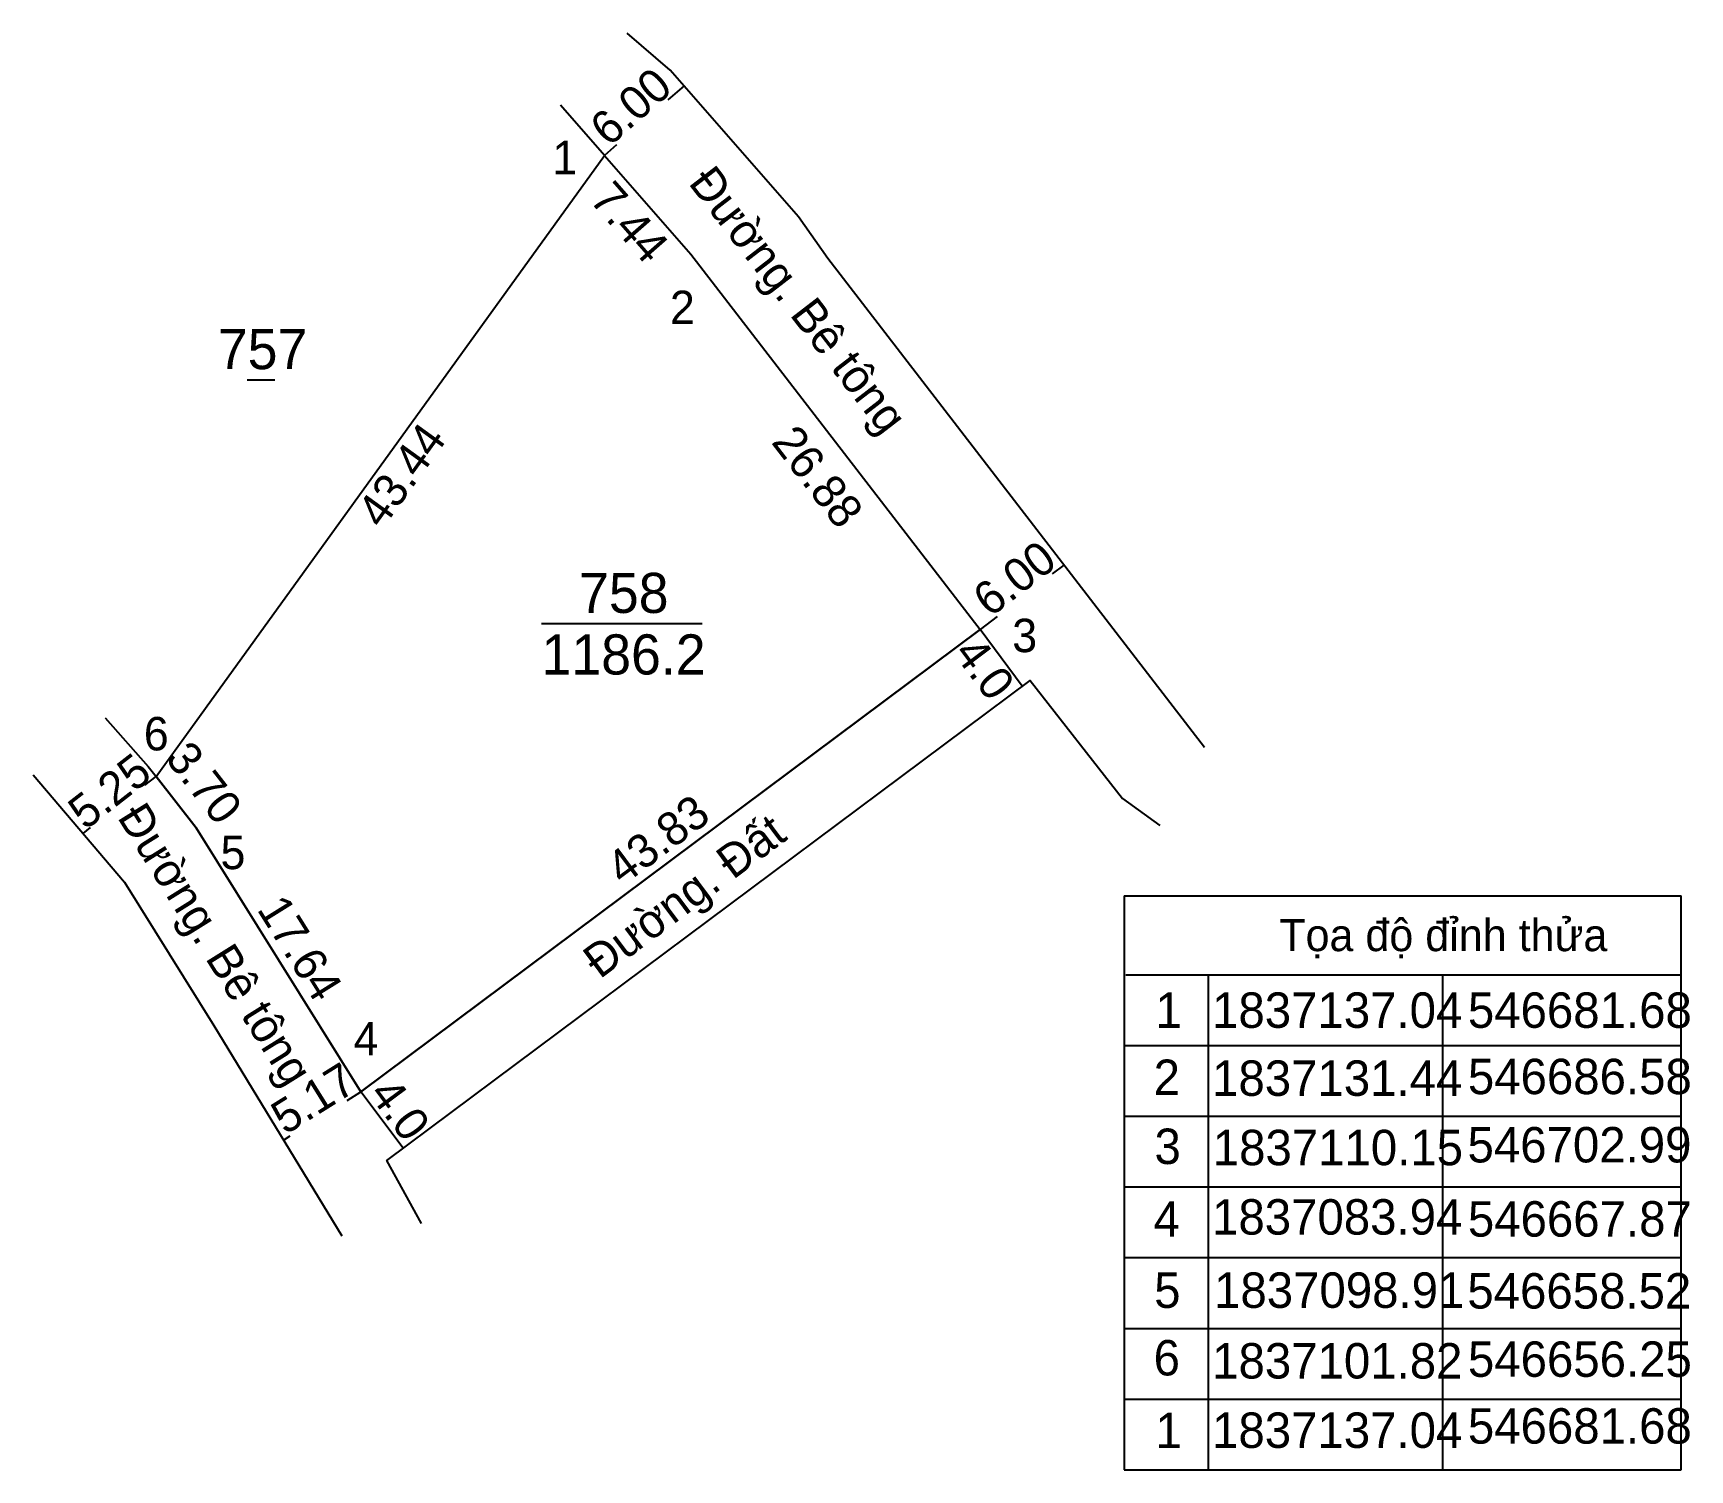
# Model space of a CAD drawing. Extents: x 545693 to 546756, y 1836966 to 1837210.
# Drawn here: x 545693.1 to 545787.1, y 1836965.6 to 1837047.1 of the extents above.
import ezdxf

# ---------------------------------------------------------------- set-up
doc = ezdxf.new("R2010")
doc.units = 0
doc.layers.add('Level 8', color=7, linetype='Continuous')

msp = doc.modelspace()

# ---------------------------------------------------------------- linework, layer by layer
at = {"layer": 'Level 8'}
for p, q in [((545729.241, 1837045.027), (545726.793, 1837047.126)), ((545736.511, 1837036.717), (545729.241, 1837045.027)), ((545730.02, 1837044.137), (545729.109, 1837043.34)), ((545725.504, 1837040.186), (545723.007, 1837043.041)), ((545700.071, 1837004.97), (545725.504, 1837040.186)), ((545726.187, 1837040.783), (545725.504, 1837040.186)), ((545725.504, 1837040.186), (545730.401, 1837034.588)), ((545738.171, 1837034.337), (545736.511, 1837036.717)), ((545730.401, 1837034.588), (545746.813, 1837013.3)), ((545759.541, 1837006.617), (545738.171, 1837034.337)), ((545705.238, 1837027.463), (545706.809, 1837027.463)), ((545751.565, 1837016.963), (545750.908, 1837016.457)), ((545747.774, 1837014.04), (545746.813, 1837013.3)), ((545746.813, 1837013.3), (545711.689, 1836987.09)), ((545721.935, 1837013.637), (545731.044, 1837013.637)), ((545749.205, 1837010.094), (545746.813, 1837013.3)), ((545693.101, 1837005.067), (545698.291, 1836998.977)), ((545699.444, 1837004.482), (545700.071, 1837004.97)), ((545702.344, 1837002.054), (545700.071, 1837004.97)), ((545695.932, 1837001.745), (545696.355, 1837002.074)), ((545711.689, 1836987.09), (545702.344, 1837002.054)), ((545698.291, 1836998.977), (545703.351, 1836990.857)), ((545754.98, 1836998.206), (545754.98, 1836965.648)), ((545754.98, 1836998.206), (545786.57, 1836998.206)), ((545786.57, 1836965.648), (545786.57, 1836998.206)), ((545755.085, 1836993.726), (545786.57, 1836993.726)), ((545759.752, 1836993.726), (545759.752, 1836965.648)), ((545773.03, 1836993.726), (545773.03, 1836965.648)), ((545703.351, 1836990.857), (545710.601, 1836978.927)), ((545754.98, 1836989.715), (545786.57, 1836989.715)), ((545710.904, 1836986.6), (545711.689, 1836987.09)), ((545714.081, 1836983.884), (545711.689, 1836987.09)), ((545754.98, 1836985.704), (545786.57, 1836985.704)), ((545707.304, 1836984.352), (545707.676, 1836984.585)), ((545754.98, 1836981.693), (545786.57, 1836981.693)), ((545754.98, 1836977.682), (545786.57, 1836977.682)), ((545754.98, 1836973.671), (545786.57, 1836973.671)), ((545767.021, 1836971.72), (545767.021, 1836971.72)), ((545754.98, 1836969.659), (545786.57, 1836969.659)), ((545754.98, 1836965.648), (545786.57, 1836965.648))]:
    msp.add_line(p, q, dxfattribs=at)
for points in [[(545697.182, 1837008.301), (545699.634, 1837005.531), (545700.071, 1837004.97), (545702.344, 1837002.054), (545711.689, 1836987.09), (545746.813, 1837013.3)], [(545715.122, 1836979.612), (545713.155, 1836983.194), (545749.643, 1837010.421), (545754.881, 1837003.717), (545757.007, 1837002.19)]]:
    msp.add_lwpolyline(points, dxfattribs=at)

# ---------------------------------------------------------------- texts
for s, height, rotation, p in [('6.00', 1.896, 41.18104, (545725.759, 1837040.631)), ('Đường. Bê tông', 1.896, 307.62948, (545730.221, 1837038.621)), ('7.44', 1.8963, 311.18104, (545724.601, 1837037.647)), ('43.44', 1.8963, 54.16318, (545712.895, 1837018.942)), ('26.88', 1.8963, 307.62948, (545734.923, 1837023.921)), ('6.00', 1.896, 37.62948, (545747.378, 1837013.953)), ('4.0', 1.896, 306.72966, (545745.26, 1837011.954)), ('5.25', 1.896, 37.93404, (545696.061, 1837001.885)), ('3.70', 1.8963, 307.93404, (545700.546, 1837005.982)), ('Đường. Bê tông', 1.89628, 301.98337, (545697.841, 1837002.666)), ('43.83', 1.8963, 36.72966, (545726.546, 1836998.745)), ('Đường. Đất', 1.896, 36.72966, (545725.242, 1836993.451)), ('17.64', 1.8963, 301.98337, (545705.759, 1836997.446)), ('5.17', 1.896, 31.98337, (545707.399, 1836984.615)), ('4.0', 1.896, 306.72966, (545712.097, 1836986.956))]:
    msp.add_text(s, height=height, rotation=rotation, dxfattribs=at).set_placement(p)
for s, height, p in [('1', 1.896, (545722.551, 1837039.125)), ('D', 0.0076, (545730.892, 1837033.588)), ('D', 0.0076, (545730.892, 1837033.588)), ('D', 0.0076, (545730.892, 1837033.588)), ('D', 0.0076, (545730.892, 1837033.588)), ('D', 0.0076, (545730.892, 1837033.588)), ('D', 0.0076, (545730.892, 1837033.588)), ('D', 0.0076, (545730.892, 1837033.588)), ('D', 0.0076, (545730.892, 1837033.588)), ('D', 0.0076, (545730.892, 1837033.588)), ('D', 0.0076, (545730.892, 1837033.588)), ('D', 0.0076, (545730.892, 1837033.588)), ('D', 0.0076, (545730.892, 1837033.588)), ('D', 0.0076, (545730.892, 1837033.588)), ('D', 0.0076, (545730.892, 1837033.588)), ('D', 0.0076, (545730.892, 1837033.588)), ('2', 1.896, (545729.221, 1837030.625)), ('757', 2.2755, (545703.577, 1837028.07)), ('758', 2.2755, (545724.064, 1837014.244)), ('3', 1.896, (545748.634, 1837012.021)), ('1186.2', 2.2755, (545721.937, 1837010.754)), ('6', 1.896, (545699.38, 1837006.449)), ('5', 1.896, (545703.731, 1836999.715)), ('Tọa độ đỉnh thửa', 1.82662, (545763.779, 1836995.065)), ('1', 2.009, (545756.759, 1836990.716)), ('1837137.04', 2.0092, (545759.969, 1836990.716)), ('546681.68', 2.0092, (545774.478, 1836990.716)), ('4', 1.896, (545711.277, 1836989.156)), ('2', 2.009, (545756.653, 1836986.907)), ('1837131.44', 2.0092, (545759.969, 1836986.859)), ('546686.58', 2.0092, (545774.478, 1836986.954)), ('3', 2.009, (545756.702, 1836982.993)), ('1837110.15', 2.0092, (545760.008, 1836982.924)), ('546702.99', 2.0092, (545774.458, 1836983.082)), ('4', 2.009, (545756.647, 1836978.871)), ('1837083.94', 2.0092, (545759.969, 1836978.989)), ('546667.87', 2.0092, (545774.478, 1836978.876)), ('5', 2.009, (545756.686, 1836974.832)), ('1837098.91', 2.0092, (545760.082, 1836974.836)), ('546658.52', 2.0092, (545774.447, 1836974.796)), ('6', 2.009, (545756.653, 1836971.002)), ('1837101.82', 2.0092, (545759.975, 1836970.828)), ('546656.25', 2.0092, (545774.481, 1836970.924)), ('1', 2.009, (545756.759, 1836966.879)), ('1837137.04', 2.0092, (545759.969, 1836966.893)), ('546681.68', 2.0092, (545774.478, 1836967.135))]:
    msp.add_text(s, height=height, dxfattribs=at).set_placement(p)

doc.saveas('drawing.dxf')
